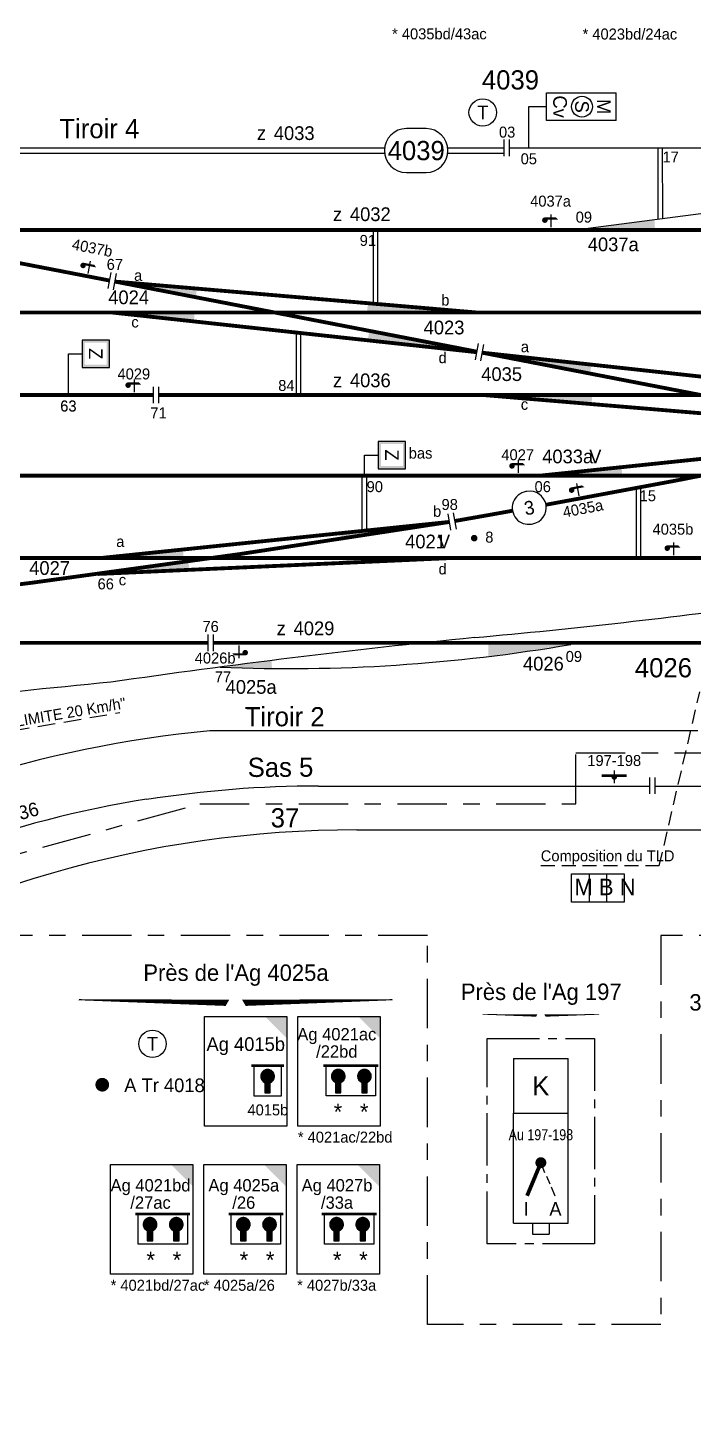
# Model space of a CAD drawing. Header units: metres. Extents: x 0 to 4410, y 0 to 594.
# Drawn here: x 1568 to 1689.3, y 141.4 to 394.6 of the extents above; entities that cross this region are included whole.
import ezdxf
from ezdxf.enums import TextEntityAlignment as Align

# ---------------------------------------------------------------- set-up
doc = ezdxf.new("R2010")
doc.units = ezdxf.units.M
for name, pattern in [('AXES', [36, 18, -6, 6, -6]), ('AXES2', [28.575, 19.05, -3.175, 3.175, -3.175]), ('CACHE', [9.525, 6.35, -3.175]), ('CONTINU', [5000, 5000, 0]), ('DISCONTINU', [0.75, 0.5, -0.25]), ('POSE', [4.8, 3.2, -1.6])]:
    doc.linetypes.add(name, pattern=pattern)
doc.layers.add('Pk invisible', color=250, linetype='Continuous', plot=False)
for name, color, linetype in [('PRI ES', 7, 'Continuous'), ('ptce', 7, 'CONTINU'), ('voies', 7, 'Continuous')]:
    doc.layers.add(name, color=color, linetype=linetype)
doc.styles.add('es_norme', font='es_isocp.shx')
doc.styles.add('ISO8C1', font='es_isocp.shx')
doc.styles.add('SIMPLEX', font='simplex', dxfattribs={"width": 0.7})

# ---------------------------------------------------------------- blocks, each defined once
blk = doc.blocks.new('cap2c')
at = {"linetype": 'CONTINU'}
for p, q in [((-10, 5.5), (-10, 11)), ((-1, 11), (-1, 5.5)), ((-1, 5.5), (-10, 5.5))]:
    blk.add_line(p, q, dxfattribs=at)
at = {"linetype": 'CONTINU', "const_width": 0.5}
blk.add_lwpolyline([(-0.5, 11), (-10.5, 11)], dxfattribs=at)
blk = doc.blocks.new('com1c')
at = {"linetype": 'CONTINU'}
for p, q in [((0, 0), (0, 20)), ((0, 20), (15, 20)), ((15, 20), (15, 0)), ((10.98, 7.93), (10.98, 6.08)), ((11.98, 6.08), (11.98, 7.93)), ((10.98, 6.08), (11.98, 6.08)), ((15, 0), (0, 0))]:
    blk.add_line(p, q, dxfattribs=at)
blk.add_arc((11.48, 9.08), 1.25, 293.5782, 246.4218, dxfattribs=at)
at = {"linetype": 'CONTINU', "style": 'es_norme'}
for tag, height, p in [('C000', 2.5, (7.5, 13.7)), ('000', 2, (11.53, 1.96))]:
    blk.add_attdef(tag, text='', height=height, dxfattribs=at).set_placement(p, align=Align.CENTER)
blk = doc.blocks.new('cap1c')
at = {"linetype": 'CONTINU'}
for p, q in [((-6, 11), (-6, 5.5)), ((-1, 5.5), (-1, 11)), ((-6, 5.5), (-1, 5.5))]:
    blk.add_line(p, q, dxfattribs=at)
at = {"linetype": 'CONTINU', "const_width": 0.5}
blk.add_lwpolyline([(-0.5, 11), (-6.5, 11)], dxfattribs=at)
blk = doc.blocks.new('CLEP')
for points in [[(-1.11, 0.64), (1.11, 0.64), (-1.28, 0), (1.28, 0)], [(-1.28, 0), (1.28, 0), (-1.11, -0.64), (1.11, -0.64)], [(-0.64, 1.11), (0.64, 1.11), (-1.11, 0.64), (1.11, 0.64)], [(0, 1.28), (0, 1.28), (-0.64, 1.11), (0.64, 1.11)], [(-1.11, -0.64), (1.11, -0.64), (-0.64, -1.11), (0.64, -1.11)], [(-0.64, -1.11), (0.64, -1.11), (-0.5, -1.14), (0.5, -1.14)], [(-0.5, -1.14), (0.5, -1.14), (-0.5, -3), (0.5, -3)]]:
    blk.add_solid(points)
blk = doc.blocks.new('TEL')
blk.add_circle((0, 0), 2.5)
at = {"linetype": 'Continuous', "style": 'ISO8C1'}
blk.add_attdef('TEXTEG', text='', height=2.5, dxfattribs=at).set_placement((-4, -1), align=Align.RIGHT)
at = {"style": 'ISO8C1'}
blk.add_attdef('OO', text='', height=2.5, dxfattribs=at).set_placement((0, 0), align=Align.MIDDLE)
at = {"linetype": 'Continuous', "style": 'ISO8C1'}
blk.add_attdef('TEXTED', (4, -1), '', height=2.5, dxfattribs=at)
blk = doc.blocks.new('vcm')
at = {"linetype": 'Continuous'}
for p, q in [((0, 0), (0, 20)), ((0, 20), (10, 20)), ((10, 0), (10, 20)), ((0, 0), (10, 0))]:
    blk.add_line(p, q, dxfattribs=at)
for p, q in [((5, 11), (5.65, 9.21)), ((6.05, 8.53), (6.63, 7.16)), ((6.88, 6.57), (7.55, 4.98))]:
    blk.add_line(p, q)
at = {"const_width": 0.7}
blk.add_lwpolyline([(5, 11), (2.49, 4.97)], dxfattribs=at)
at = {"const_width": 1}
blk.add_lwpolyline([(4.5, 11, 1), (5.5, 11, 1)], format="xyb", close=True, dxfattribs=at)
at = {"linetype": 'Continuous', "style": 'es_norme'}
blk.add_attdef('AU000', text='', height=2.5, dxfattribs=at).set_placement((5, 15.1), align=Align.CENTER)
at = {"linetype": 'DISCONTINU', "style": 'es_norme'}
for tag, p in [('G', (2.34, 1.32)), ('D', (7.66, 1.32))]:
    blk.add_attdef(tag, text='', height=2.5, dxfattribs=at).set_placement(p, align=Align.CENTER)
blk = doc.blocks.new('kdamc')
at = {"linetype": 'CONTINU'}
for p, q in [((-5, 10), (-5, 0)), ((-5, 10), (5, 10)), ((5, 0), (5, 10)), ((-5, 0), (5, 0))]:
    blk.add_line(p, q, dxfattribs=at)
at = {"linetype": 'CONTINU', "style": 'es_norme'}
blk.add_text('K', height=3.5, dxfattribs=at).set_placement((0, 5), align=Align.MIDDLE)
blk = doc.blocks.new('van')
at = {"linetype": 'Continuous'}
for p, q in [((3.5, 0), (3.5, -2)), ((6.5, 0), (6.5, -2)), ((3.5, -2), (6.5, -2))]:
    blk.add_line(p, q, dxfattribs=at)
blk = doc.blocks.new('TCR')
at = {"linetype": 'Continuous'}
for p, q in [((2.5, 7.5), (-2.5, 7.5)), ((-2.5, 7.5), (-2.5, 2.5)), ((2.5, 2.5), (2.5, 7.5)), ((-2.5, 2.5), (0, 2.5)), ((0, 0), (0, 2.5)), ((0, 2.5), (2.5, 2.5))]:
    blk.add_line(p, q, dxfattribs=at)
for points in [[(-2.5, 7.5), (2.5, 7.5), (-2, 7), (2, 7)], [(-2.5, 2.5), (-2.5, 7.5), (-2, 3), (-2, 7)], [(2.5, 7.5), (2.5, 2.5), (2, 7), (2, 3)], [(2.5, 2.5), (-2.5, 2.5), (2, 3), (-2, 3)]]:
    blk.add_solid(points, dxfattribs=at)
at = {"linetype": 'Continuous', "style": 'SIMPLEX', "width": 0.7}
blk.add_attdef('OO', text='', height=2.5, dxfattribs=at).set_placement((0, 5), align=Align.MIDDLE)
blk = doc.blocks.new('nzone')
at = {"style": 'es_norme'}
blk.add_text('z', height=2.5, dxfattribs=at).set_placement((-1.78, 1.41))
blk.add_attdef('ZONE', (1.31, 1.41), '', height=2.5, dxfattribs=at)
blk = doc.blocks.new('PDI_')
at = {"linetype": 'AXES'}
blk.add_line((0, 2.81), (0, 0.5), dxfattribs=at)
at = {"const_width": 0.5}
blk.add_lwpolyline([(-1.36, 1.78, 1), (-0.86, 1.78, 1)], format="xyb", close=True, dxfattribs=at)
blk.add_solid([(-1.11, 2.28), (0.89, 2.28), (-0.62, 1.88), (1.29, 1.88)])
at = {"style": 'ISO8C1'}
blk.add_attdef('XX', text='', height=2, dxfattribs=at).set_placement((-0.07, 4.25), align=Align.CENTER)
blk.add_attdef('TYPE', text='', height=2.5, dxfattribs=at).set_placement((-3.46, 1.11), align=Align.RIGHT)
blk = doc.blocks.new('HM')
at = {"const_width": 0.6}
blk.add_lwpolyline([(-0.3, 0, 1), (0.3, 0, 1)], format="xyb", close=True, dxfattribs=at)
at = {"color": 7, "linetype": 'Continuous', "style": 'es_norme', "flags": 1}
blk.add_attdef('KI', (2.01, 1.77), '', height=2, dxfattribs=at)
at = {"linetype": 'Continuous', "style": 'es_norme'}
blk.add_attdef('HM', (2.02, -0.81), '', height=2, dxfattribs=at)
blk = doc.blocks.new('*U91', base_point=(2638.95, 812.75))
at = {"linetype": 'Continuous'}
for p, q in [((2638.56, 799.77), (2638.55, 812.76)), ((2639.36, 799.87), (2639.35, 812.76))]:
    blk.add_line(p, q, dxfattribs=at)
blk = doc.blocks.new('*U94', base_point=(2580.53, 799.25))
at = {"linetype": 'Continuous'}
for p, q in [((2580.12, 785.84), (2580.13, 799.26)), ((2580.92, 785.77), (2580.93, 799.26))]:
    blk.add_line(p, q, dxfattribs=at)
blk = doc.blocks.new('*U97', base_point=(2566.52, 780.53))
at = {"linetype": 'Continuous'}
for p, q in [((2566.11, 769.21), (2566.12, 780.58)), ((2566.91, 769.21), (2566.92, 780.5))]:
    blk.add_line(p, q, dxfattribs=at)
blk = doc.blocks.new('PTEAG')
blk.add_line((0, 1.5), (0, -1.5))
blk = doc.blocks.new('*U113', base_point=(2628.5, 752.32))
at = {"linetype": 'Continuous'}
for p, q in [((2628.1, 739.5), (2628.1, 752.25)), ((2628.9, 739.5), (2628.9, 752.4))]:
    blk.add_line(p, q, dxfattribs=at)
blk = doc.blocks.new('*U116', base_point=(2578.5, 754.5))
at = {"linetype": 'Continuous'}
for p, q in [((2578.1, 744.42), (2578.1, 754.51)), ((2578.9, 744.51), (2578.9, 754.51))]:
    blk.add_line(p, q, dxfattribs=at)
blk = doc.blocks.new('pdip1_')
at = {"linetype": 'AXES'}
blk.add_line((0, 2.81), (0, 0.5), dxfattribs=at)
at = {"linetype": 'Continuous', "const_width": 0.5}
blk.add_lwpolyline([(-2.28, 1.9), (2.28, 1.9)], dxfattribs=at)
at = {"const_width": 0.5}
blk.add_lwpolyline([(-0.25, 1.65, 1), (0.25, 1.65, 1)], format="xyb", close=True, dxfattribs=at)
at = {"style": 'es_norme'}
blk.add_attdef('XX', text='', height=2, dxfattribs=at).set_placement((0, 3.65), align=Align.CENTER)
blk.add_attdef('TYPE', text='', height=2.5, dxfattribs=at).set_placement((-3.66, 0.61), align=Align.RIGHT)

msp = doc.modelspace()

# ---------------------------------------------------------------- linework, layer by layer
for p, q in [((1662.57, 377.747), (1662.57, 382.747)), ((1662.57, 382.747), (1675.299, 382.747)), ((1675.299, 377.747), (1675.299, 382.747)), ((1659.373, 380.247), (1662.57, 380.247)), ((1675.299, 377.747), (1662.57, 377.747))]:
    msp.add_line(p, q)
at = {"linetype": 'Continuous'}
for p, q in [((1509.951, 372.747), (1633.089, 372.747)), ((1644.605, 372.747), (1654.873, 372.747)), ((1655.873, 372.747), (1798.873, 372.747)), ((1509.951, 371.747), (1633.089, 371.747)), ((1644.605, 371.747), (1654.873, 371.747)), ((1690.19, 266.502), (1601.238, 266.502)), ((1621.062, 256.435), (1681.417, 256.435)), ((1682.417, 256.435), (1757.76, 256.395)), ((1628.041, 248.451), (1912.132, 248.451))]:
    msp.add_line(p, q, dxfattribs=at)
at = {"linetype": 'CACHE', "ltscale": 0.4}
for q in [(1690.544, 273.62), (1660.593, 241.887)]:
    msp.add_line((1683.157, 241.887), q, dxfattribs=at)
at = {"linetype": 'POSE'}
msp.add_line((1550.919, 264.104), (1584.821, 269.836), dxfattribs=at)
at = {"linetype": 'AXES'}
for p, q in [((1670.355, 240.458), (1670.355, 235.259)), ((1673.567, 240.458), (1673.567, 235.259))]:
    msp.add_line(p, q, dxfattribs=at)
at = {"linetype": 'CONTINU'}
for p, q in [((1617.27, 194.457), (1617.27, 214.457)), ((1617.27, 214.457), (1632.27, 214.457)), ((1632.27, 214.457), (1632.27, 194.457)), ((1624.131, 202.402), (1624.131, 200.548)), ((1624.131, 200.548), (1625.131, 200.548)), ((1625.131, 200.548), (1625.131, 202.402)), ((1628.912, 202.402), (1628.912, 200.548)), ((1628.912, 200.548), (1629.912, 200.548)), ((1629.912, 200.548), (1629.912, 202.402)), ((1632.27, 194.457), (1617.27, 194.457)), ((1583.135, 187.459), (1598.135, 187.459)), ((1583.135, 167.459), (1583.135, 187.459)), ((1598.135, 187.459), (1598.135, 167.459)), ((1600.135, 187.459), (1615.135, 187.459)), ((1600.135, 167.459), (1600.135, 187.459)), ((1615.135, 187.459), (1615.135, 167.459)), ((1617.135, 187.459), (1632.135, 187.459)), ((1617.135, 167.459), (1617.135, 187.459)), ((1632.135, 187.459), (1632.135, 167.459)), ((1589.822, 175.391), (1589.822, 173.536)), ((1590.822, 173.536), (1590.822, 175.391)), ((1594.603, 175.391), (1594.603, 173.536)), ((1595.603, 173.536), (1595.603, 175.391)), ((1606.822, 175.391), (1606.822, 173.536)), ((1607.822, 173.536), (1607.822, 175.391)), ((1611.603, 175.391), (1611.603, 173.536)), ((1612.603, 173.536), (1612.603, 175.391)), ((1623.822, 175.391), (1623.822, 173.536)), ((1624.822, 173.536), (1624.822, 175.391)), ((1628.603, 175.391), (1628.603, 173.536)), ((1629.603, 173.536), (1629.603, 175.391)), ((1589.822, 173.536), (1590.822, 173.536)), ((1594.603, 173.536), (1595.603, 173.536)), ((1606.822, 173.536), (1607.822, 173.536)), ((1611.603, 173.536), (1612.603, 173.536)), ((1623.822, 173.536), (1624.822, 173.536)), ((1628.603, 173.536), (1629.603, 173.536)), ((1598.135, 167.459), (1583.135, 167.459)), ((1615.135, 167.459), (1600.135, 167.459)), ((1632.135, 167.459), (1617.135, 167.459))]:
    msp.add_line(p, q, dxfattribs=at)
at = {"linetype": 'Continuous'}
for points, format in [([(1637.057, 368.247), (1640.637, 368.247, 1), (1640.637, 376.247), (1637.057, 376.247, 1), (1637.057, 368.247, 1)], "xyb"), ([(1659.882, 304.178), (1660.079, 304.213, 1), (1659.029, 310.121), (1658.832, 310.086, 1), (1659.882, 304.178, 1)], "xyb"), ([(1575.827, 214.902, 0, 0, 0), (1577.327, 217.5, 0.2, 1.144, 0), (1604.429, 216.928, 0, 0, 0), (1605.929, 219.526, 0, 0, 0), (1607.429, 216.928, 1.144, 0.2, 0), (1634.53, 217.5, 0, 0, 0), (1636.03, 214.902, 0, 0, 0)], "xyseb"), ([(1650.183, 213.529, 0, 0, 0), (1650.933, 214.828, 0.1, 0.426, 0), (1660.821, 214.615, 0, 0, 0), (1661.571, 215.914, 0, 0, 0), (1662.321, 214.615, 0.426, 0.1, 0), (1672.209, 214.828, 0, 0, 0), (1672.959, 213.529, 0, 0, 0)], "xyseb")]:
    msp.add_lwpolyline(points, format=format, dxfattribs=at)
at = {"const_width": 0.7}
for points in [[(1500.51, 357.789), (1758.713, 357.746)], [(1531.938, 342.729), (1734.895, 342.729)], [(1470.422, 327.711), (1590.93, 327.711)], [(1591.93, 327.711), (1726.899, 327.711)], [(1470.422, 313), (1820.912, 313)], [(1517.908, 298), (1690.921, 298)], [(1443.422, 282.524), (1600.899, 282.524)], [(1601.899, 282.524), (1720.93, 282.524)]]:
    msp.add_lwpolyline(points, dxfattribs=at)
at = {"linetype": 'Continuous', "const_width": 0.7}
for points in [[(1535.443, 357.752), (1582.946, 348.558)], [(1583.928, 348.368), (1649.922, 335.595)], [(1583.928, 348.368), (1649.922, 342.729)], [(1583.434, 342.729), (1649.903, 335.5)], [(1650.903, 335.405), (1720.912, 321.855)], [(1650.903, 335.405), (1721.399, 327.711)], [(1720.912, 321.855), (1650.903, 327.711)]]:
    msp.add_lwpolyline(points, dxfattribs=at)
at = {"linetype": 'AXES', "ltscale": 0.5}
for points in [[(1553.417, 240.5), (1599.417, 253.195), (1667.941, 253.195), (1667.933, 262.5), (1805.917, 262.5)], [(1993.417, 229.198), (1683.445, 229.198), (1683.445, 158.298), (1640.921, 158.298), (1640.921, 229.198), (1547.311, 229.198), (1350.796, 105.258), (1350.796, 26.431), (945.479, 26.431)]]:
    msp.add_lwpolyline(points, dxfattribs=at)
at = {"linetype": 'AXES'}
msp.add_lwpolyline([(1667.143, 240.458), (1676.778, 240.458), (1676.778, 235.259), (1667.143, 235.259)], close=True, dxfattribs=at)
at = {"linetype": 'AXES2', "ltscale": 0.5}
msp.add_lwpolyline([(1651.77, 210.426), (1671.373, 210.426), (1671.373, 172.994), (1651.77, 172.994)], close=True, dxfattribs=at)
at = {"const_width": 1.25}
msp.add_lwpolyline([(1580.986, 202.008, 1), (1582.236, 202.008, 1)], format="xyb", close=True, dxfattribs=at)
msp.add_circle((1669.07, 380.247), 1.9)
at = {"linetype": 'Continuous'}
for centre, radius, start, end in [((1801.158, -1225.909), 1517.006, 95.738063, 98.261433), ((1720.694, -1187.087), 1468.892, 95.371782, 96.677517), ((1621.062, 56.435), 211, 95.3911, 120.32712), ((1621.062, 56.435), 200, 90, 99.01752), ((1622.209, 54.075), 202.617, 99.23395, 120.27016), ((1628.041, 48.451), 200, 90, 122.36427)]:
    msp.add_arc(centre, radius, start, end, dxfattribs=at)
at = {"linetype": 'CONTINU'}
for centre in [(1624.631, 203.548), (1629.412, 203.548), (1590.322, 176.536), (1595.103, 176.536), (1607.322, 176.536), (1612.103, 176.536), (1624.322, 176.536), (1629.103, 176.536)]:
    msp.add_arc(centre, 1.25, 293.57818, 246.42182, dxfattribs=at)
at = {"linetype": 'Continuous'}
for points in [[(1615.27, 214.457), (1611.27, 214.457), (1615.27, 210.457)], [(1632.27, 214.457), (1628.27, 214.457), (1632.27, 210.457)], [(1598.135, 187.459), (1594.135, 187.459), (1598.135, 183.459)], [(1615.135, 187.459), (1611.135, 187.459), (1615.135, 183.459)], [(1632.135, 187.459), (1628.135, 187.459), (1632.135, 183.459)]]:
    msp.add_solid(points, dxfattribs=at)
at = {"layer": 'ptce', "linetype": 'Continuous'}
msp.add_line((1575.43, 327.711), (1575.43, 335.211), dxfattribs=at)
at = {"layer": 'voies', "linetype": 'Continuous'}
for p, q in [((1659.373, 372.747), (1659.373, 380.247)), ((1654.873, 371.247), (1654.873, 374.247)), ((1655.873, 371.247), (1655.873, 374.247)), ((1667.382, 357.748), (1724.882, 365.183)), ((1582.661, 347.085), (1583.231, 350.031)), ((1583.643, 346.895), (1584.213, 349.841)), ((1649.637, 334.122), (1650.207, 337.068)), ((1650.618, 333.932), (1651.188, 336.878)), ((1590.93, 326.211), (1590.93, 329.211)), ((1591.93, 326.211), (1591.93, 329.211)), ((1629.421, 313), (1629.421, 316.75)), ((1645.181, 303.093), (1644.666, 306.048)), ((1646.167, 303.265), (1645.651, 306.22)), ((1600.899, 281.024), (1600.899, 284.024)), ((1601.899, 281.024), (1601.899, 284.024)), ((1681.417, 255), (1681.417, 258)), ((1682.417, 255), (1682.417, 258))]:
    msp.add_line(p, q, dxfattribs=at)
at = {"layer": 'voies', "linetype": 'Continuous', "const_width": 0.7}
for points in [[(1662.506, 307.701, 0.0069806), (1732.912, 321.468)], [(1645.909, 304.743, 0.0019802), (1656.403, 306.607, 0.0004342)], [(1530.408, 288.776, 0.0112663), (1644.924, 304.571)], [(1645.909, 304.743, 0.0004342), (1650.353, 305.523, 0.0004342)]]:
    msp.add_lwpolyline(points, format="xyb", dxfattribs=at)
for points in [[(1661.408, 313), (1721.399, 319.239)], [(1581.417, 298), (1644.924, 304.571)], [(1580.88, 295.088), (1645.412, 298)]]:
    msp.add_lwpolyline(points, dxfattribs=at)
at = {"layer": 'voies', "linetype": 'Continuous'}
for centre, radius, start, end in [((1549.885, 1399.333), 1120.274, 275.100834, 277.901518), ((1615.605, 580.66), 302.81, 267.62908, 279.77729)]:
    msp.add_arc(centre, radius, start, end, dxfattribs=at)
for points in [[(1667.384, 357.748), (1682.384, 357.748), (1682.26, 359.672)], [(1583.928, 348.368), (1598.874, 347.091), (1598.655, 345.518)], [(1649.922, 342.729), (1629.922, 342.729), (1629.995, 344.432)], [(1583.434, 342.729), (1598.434, 342.729), (1598.346, 341.107)], [(1649.922, 335.595), (1630.029, 337.666), (1630.286, 339.395)], [(1650.903, 335.405), (1670.539, 331.605), (1670.785, 333.235)], [(1650.903, 327.711), (1670.834, 326.044), (1670.903, 327.711)], [(1661.408, 313), (1676.408, 313), (1676.327, 314.552)], [(1644.924, 304.571), (1625.208, 301.21), (1625.03, 302.512)], [(1581.417, 298), (1596.337, 299.544), (1596.417, 298)], [(1583.029, 295.185), (1597.296, 297.362), (1597.519, 295.839)], [(1645.412, 298), (1625.412, 298), (1625.446, 296.85)], [(1667.028, 282.248), (1651.985, 282.432), (1651.99, 280.044)], [(1603.079, 278.109), (1612.491, 279.318), (1612.541, 277.865)]]:
    msp.add_solid(points, dxfattribs=at)

# ---------------------------------------------------------------- block references
at = {"linetype": 'Continuous'}
for name, p, values in [('TEL', (1650.969, 379.181), {'OO': 'T'}), ('nzone', (1611.577, 372.759), {'ZONE': '4033'}), ('nzone', (1625.449, 357.987), {'ZONE': '4032'}), ('nzone', (1625.449, 327.711), {'ZONE': '4036'}), ('nzone', (1615.181, 282.521), {'ZONE': '4029'}), ('com1c', (1600.27, 194.457), {'C000': 'Ag 4015b', '000': '4015b'}), ('TEL', (1590.77, 209.457), {'OO': 'T'})]:
    msp.add_blockref(name, p, dxfattribs=at).add_auto_attribs(values)
for name, p in [('*U91', (1683.373, 372.747)), ('*U94', (1631.447, 357.749)), ('*U97', (1617.436, 339.031)), ('*U116', (1629.421, 313)), ('*U113', (1679.414, 310.819)), ('cap1c', (1615.27, 194.457)), ('cap2c', (1632.443, 194.47)), ('CLEP', (1611.751, 203.538)), ('CLEP', (1624.631, 203.551)), ('CLEP', (1629.412, 203.551)), ('cap2c', (1598.135, 167.459)), ('CLEP', (1590.322, 176.54)), ('CLEP', (1595.103, 176.54)), ('cap2c', (1615.135, 167.459)), ('CLEP', (1607.322, 176.54)), ('CLEP', (1612.103, 176.54)), ('cap2c', (1632.135, 167.459)), ('CLEP', (1624.322, 176.54)), ('CLEP', (1629.103, 176.54))]:
    msp.add_blockref(name, p, dxfattribs=at)
at = {"linetype": 'AXES'}
for name, p, values in [('PDI_', (1663.41, 357.781), {'XX': '4037a'}), ('PDI_', (1685.724, 298), {'XX': '4035b'}), ('pdip1_', (1674.946, 256.435), {'XX': '197-198'})]:
    msp.add_blockref(name, p, dxfattribs=at).add_auto_attribs(values)
at = {"linetype": 'AXES', "rotation": 349.0521090470759}
msp.add_blockref('PDI_', (1578.866, 349.345), dxfattribs=at).add_auto_attribs({'XX': '4037b'})
ref = msp.add_blockref('TCR', (1575.43, 335.211), dxfattribs=dict(rotation=270))
ref.add_attrib('OO', 'Z', dxfattribs={"linetype": 'CONTINU', "height": 2.5, "rotation": 270, "style": 'es_norme'}).set_placement((1580.43, 335.211), align=Align.MIDDLE)
at = {"linetype": 'AXES'}
ref = msp.add_blockref('PDI_', (1587.43, 327.711), dxfattribs=at)
ref.add_attrib('XX', '4029', dxfattribs={"height": 2, "style": 'ISO8C1'}).set_placement((1587.363, 332.539), align=Align.TOP_CENTER)
ref = msp.add_blockref('TCR', (1629.421, 316.75), dxfattribs=dict(rotation=270))
ref.add_attrib('OO', 'Z', dxfattribs={"linetype": 'CONTINU', "height": 2.5, "rotation": 270, "style": 'es_norme'}).set_placement((1634.421, 316.75), align=Align.MIDDLE)
ref = msp.add_blockref('PDI_', (1657.412, 313), dxfattribs=at)
ref.add_attrib('XX', '4027', dxfattribs={"height": 2, "style": 'ISO8C1'}).set_placement((1657.346, 317.81), align=Align.TOP_CENTER)
ref = msp.add_blockref('PDI_', (1668.603, 308.82), dxfattribs=dict(at, rotation=10.7515797944288))
ref.add_attrib('XX', '4035a', dxfattribs={"height": 2, "rotation": 10.75158, "style": 'ISO8C1'}).set_placement((1669.422, 306.03), align=Align.CENTER)
msp.add_blockref('HM', (1649.417, 301.611)).add_auto_attribs({'HM': '8'})
at = {"linetype": 'Continuous', "rotation": 98.4636194828}
msp.add_blockref('PTEAG', (1580.88, 295.088), dxfattribs=at)
at = {"linetype": 'AXES'}
ref = msp.add_blockref('PDI_', (1606.563, 282.524), dxfattribs=dict(at, rotation=180))
ref.add_attrib('XX', '4026b', dxfattribs={"height": 2, "style": 'ISO8C1'}).set_placement((1602.19, 278.766), align=Align.CENTER)
at = {"layer": 'ptce', "linetype": 'Continuous'}
for name, p in [('kdamc', (1661.571, 196.799)), ('van', (1656.571, 176.799))]:
    msp.add_blockref(name, p, dxfattribs=at)
ref = msp.add_blockref('vcm', (1656.571, 176.799), dxfattribs=at)
ref.add_attrib('AU000', 'Au 197-198', dxfattribs={"layer": '0', "linetype": 'Continuous', "height": 2, "style": 'es_norme', "width": 0.85}).set_placement((1661.571, 191.899), align=Align.CENTER)
ref.add_attrib('G', 'I', dxfattribs={"layer": '0', "linetype": 'DISCONTINU', "height": 2.5, "style": 'es_norme'}).set_placement((1658.912, 178.121), align=Align.CENTER)
ref.add_attrib('D', 'A', dxfattribs={"layer": '0', "linetype": 'DISCONTINU', "height": 2.5, "style": 'es_norme'}).set_placement((1664.232, 178.121), align=Align.CENTER)
at = {"layer": 'voies', "linetype": 'Continuous', "rotation": 15.07706600761462}
msp.add_blockref('nzone', (1563.988, 248.034), dxfattribs=at).add_auto_attribs({'ZONE': '536'})

# ---------------------------------------------------------------- texts
at = {"linetype": 'Continuous', "style": 'es_norme'}
for s, p in [('* 4035bd/43ac', (1634.441, 393.513)), ('* 4023bd/24ac', (1669.175, 393.48)), ('* 4021ac/22bd', (1617.27, 192.457)), ('* 4021bd/27ac', (1583.135, 165.459)), ('* 4025a/26', (1600.135, 165.459)), ('* 4027b/33a', (1617.135, 165.459))]:
    msp.add_text(s, height=2, dxfattribs=at).set_placement(p, align=Align.MIDDLE_LEFT)
at = {"lineweight": 50, "style": 'es_norme'}
msp.add_text('4039', height=3.5, dxfattribs=at).set_placement((1656.028, 385.126), align=Align.MIDDLE_CENTER)
at = {"style": 'es_norme'}
for s, p in [('Cv', (1665.07, 380.247)), ('S', (1669.07, 380.247))]:
    msp.add_text(s, height=2.5, rotation=270, dxfattribs=at).set_placement(p, align=Align.MIDDLE)
msp.add_text('M', height=2.5, rotation=270, dxfattribs=at).set_placement((1673.07, 380.247), align=Align.MIDDLE_CENTER)
for s, height, p in [('Tiroir 4', 3.5, (1581.077, 376.251)), ('17', 2, (1685.245, 371.074)), ('4024', 2.5, (1586.417, 345.5)), ('4023', 2.5, (1643.917, 340)), ('4035', 2.5, (1654.417, 331.5)), ('4033a', 2.5, (1666.462, 316.5)), ('V', 2.5, (1671.5, 316.5)), ('V', 2.5, (1643.91, 301)), ('4027', 2.5, (1572.01, 296.172))]:
    msp.add_text(s, height=height, dxfattribs=at).set_placement(p, align=Align.MIDDLE_CENTER)
at = {"linetype": 'Continuous', "style": 'es_norme'}
msp.add_text('4039', height=3.5, dxfattribs=at).set_placement((1638.847, 372.247), align=Align.MIDDLE)
for s, style, p in [('4037a', 'es_norme', (1670.119, 353.897)), ('4026', 'es_norme', (1658.313, 277.486)), ('4025a', 'es_norme', (1604.098, 273.248)), ('A Tr 4018', 'ISO8C1', (1585.611, 200.654))]:
    msp.add_text(s, height=2.5, dxfattribs=dict(style=style)).set_placement(p)
for s, height, p in [('a', 2, (1587.417, 348.5)), ('b', 2, (1643.417, 344)), ('c', 2, (1586.917, 340)), ('a', 2, (1657.917, 335.5)), ('d', 2, (1642.917, 333.5)), ('84', 2, (1613.694, 328.436)), ('c', 2, (1657.917, 325)), ('bas', 2, (1637.483, 316.11)), ('b', 2, (1641.917, 305.5)), ('a', 2, (1584.149, 300)), ('d', 2, (1642.917, 295)), ('c', 2, (1584.619, 293.015)), ('Composition du TLD', 2, (1661.557, 242.713)), ('3. C4026', 3, (1688.644, 215.515))]:
    msp.add_text(s, height=height, dxfattribs=at).set_placement(p)
for s, height, p in [('63', 2, (1575.44, 325.671)), ('90', 2, (1631.292, 311)), ("Près de l'Ag 197", 3, (1661.637, 218.948))]:
    msp.add_text(s, height=height, dxfattribs=at).set_placement(p, align=Align.MIDDLE_CENTER)
msp.add_text('3', height=2.5, rotation=10.07246, dxfattribs=at).set_placement((1659.456, 307.15), align=Align.MIDDLE)
at = {"style": 'es_norme'}
msp.add_text('4021', height=2.5, dxfattribs=at).set_placement((1636.831, 301), align=Align.MIDDLE_LEFT)
at = {"linetype": 'Continuous', "lineweight": 50, "style": 'es_norme'}
msp.add_text('4026', height=3.5, dxfattribs=at).set_placement((1683.917, 278), align=Align.MIDDLE)
at = {"style": 'es_norme'}
for s, rotation, p in [('Tiroir 2', 359.93474, (1607.586, 267.335)), ('Sas 5', 0.24279, (1608.127, 258.089)), ('37', 359.85958, (1612.321, 248.899))]:
    msp.add_text(s, height=3.5, rotation=rotation, dxfattribs=at).set_placement(p)
at = {"linetype": 'Continuous', "style": 'es_norme'}
msp.add_text("Près de l'Ag 4025a", height=3, dxfattribs=at).set_placement((1605.987, 220.022), align=Align.BOTTOM_CENTER)
at = {"linetype": 'CONTINU', "style": 'es_norme'}
for s, height, p in [('Ag 4021ac', 2.2523, (1624.373, 210.087)), ('/22bd', 2.2523, (1624.373, 206.936)), ('*', 3, (1624.578, 195.573)), ('*', 3, (1629.36, 195.573)), ('Ag 4021bd', 2.2523, (1590.412, 182.554)), ('Ag 4025a', 2.2523, (1607.412, 182.554)), ('Ag 4027b', 2.2523, (1624.412, 182.554)), ('/27ac', 2.2523, (1590.412, 179.403)), ('/26', 2.2523, (1607.412, 179.403)), ('/33a', 2.2523, (1624.412, 179.403)), ('*', 3, (1590.443, 168.575)), ('*', 3, (1595.224, 168.575)), ('*', 3, (1607.443, 168.575)), ('*', 3, (1612.224, 168.575)), ('*', 3, (1624.443, 168.575)), ('*', 3, (1629.224, 168.575))]:
    msp.add_text(s, height=height, dxfattribs=at).set_placement(p, align=Align.CENTER)
at = {"linetype": 'Continuous', "insert": (1569.468, 268.814), "char_height": 2, "attachment_point": 5, "rotation": 9.5986, "style": 'es_norme'}
msp.add_mtext_dynamic_manual_height_columns('"VITESSE LIMITE 20 Km/h"', width=32.65858, gutter_width=17.5, heights=[0], dxfattribs=at)
at = {"linetype": 'AXES', "insert": (1667.697, 239.545), "char_height": 3, "attachment_point": 1, "style": 'es_norme'}
msp.add_mtext_dynamic_manual_height_columns('M B N', width=23.36761, gutter_width=15, heights=[0], dxfattribs=at)
at = {"layer": 'Pk invisible', "style": 'es_norme'}
for s, p in [('03', (1655.422, 375.609)), ('66', (1582.243, 293.274)), ('76', (1601.369, 285.522)), ('77', (1603.615, 276.332))]:
    msp.add_text(s, height=2, dxfattribs=at).set_placement(p, align=Align.MIDDLE_CENTER)
for s, p in [('09', (1667.922, 359.119)), ('91', (1628.54, 354.865))]:
    msp.add_text(s, height=2, dxfattribs=at).set_placement(p)
at = {"layer": 'Pk invisible', "linetype": 'Continuous', "style": 'es_norme'}
for s, p in [('67', (1582.417, 350.5)), ('71', (1590.384, 323.433))]:
    msp.add_text(s, height=2, dxfattribs=at).set_placement(p)
at = {"layer": 'Pk invisible', "style": 'es_norme'}
msp.add_text('06', height=2, dxfattribs=at).set_placement((1661.912, 311), align=Align.MIDDLE)
at = {"layer": 'Pk invisible', "linetype": 'Continuous', "style": 'es_norme'}
for s, p in [('98', (1644.951, 307.746)), ('09', (1667.582, 280.053))]:
    msp.add_text(s, height=2, dxfattribs=at).set_placement(p, align=Align.MIDDLE_CENTER)
at = {"layer": 'PRI ES', "style": 'es_norme'}
msp.add_text('15', height=2, dxfattribs=at).set_placement((1681.076, 309.341), align=Align.MIDDLE_CENTER)
at = {"layer": 'ptce', "linetype": 'Continuous', "style": 'es_norme'}
msp.add_text('63', height=2, dxfattribs=at).set_placement((1575.43, 325.711), align=Align.MIDDLE)
at = {"layer": 'voies', "linetype": 'Continuous', "style": 'es_norme'}
msp.add_text('05', height=2, dxfattribs=at).set_placement((1659.373, 370.747), align=Align.MIDDLE)

doc.saveas('drawing.dxf')
